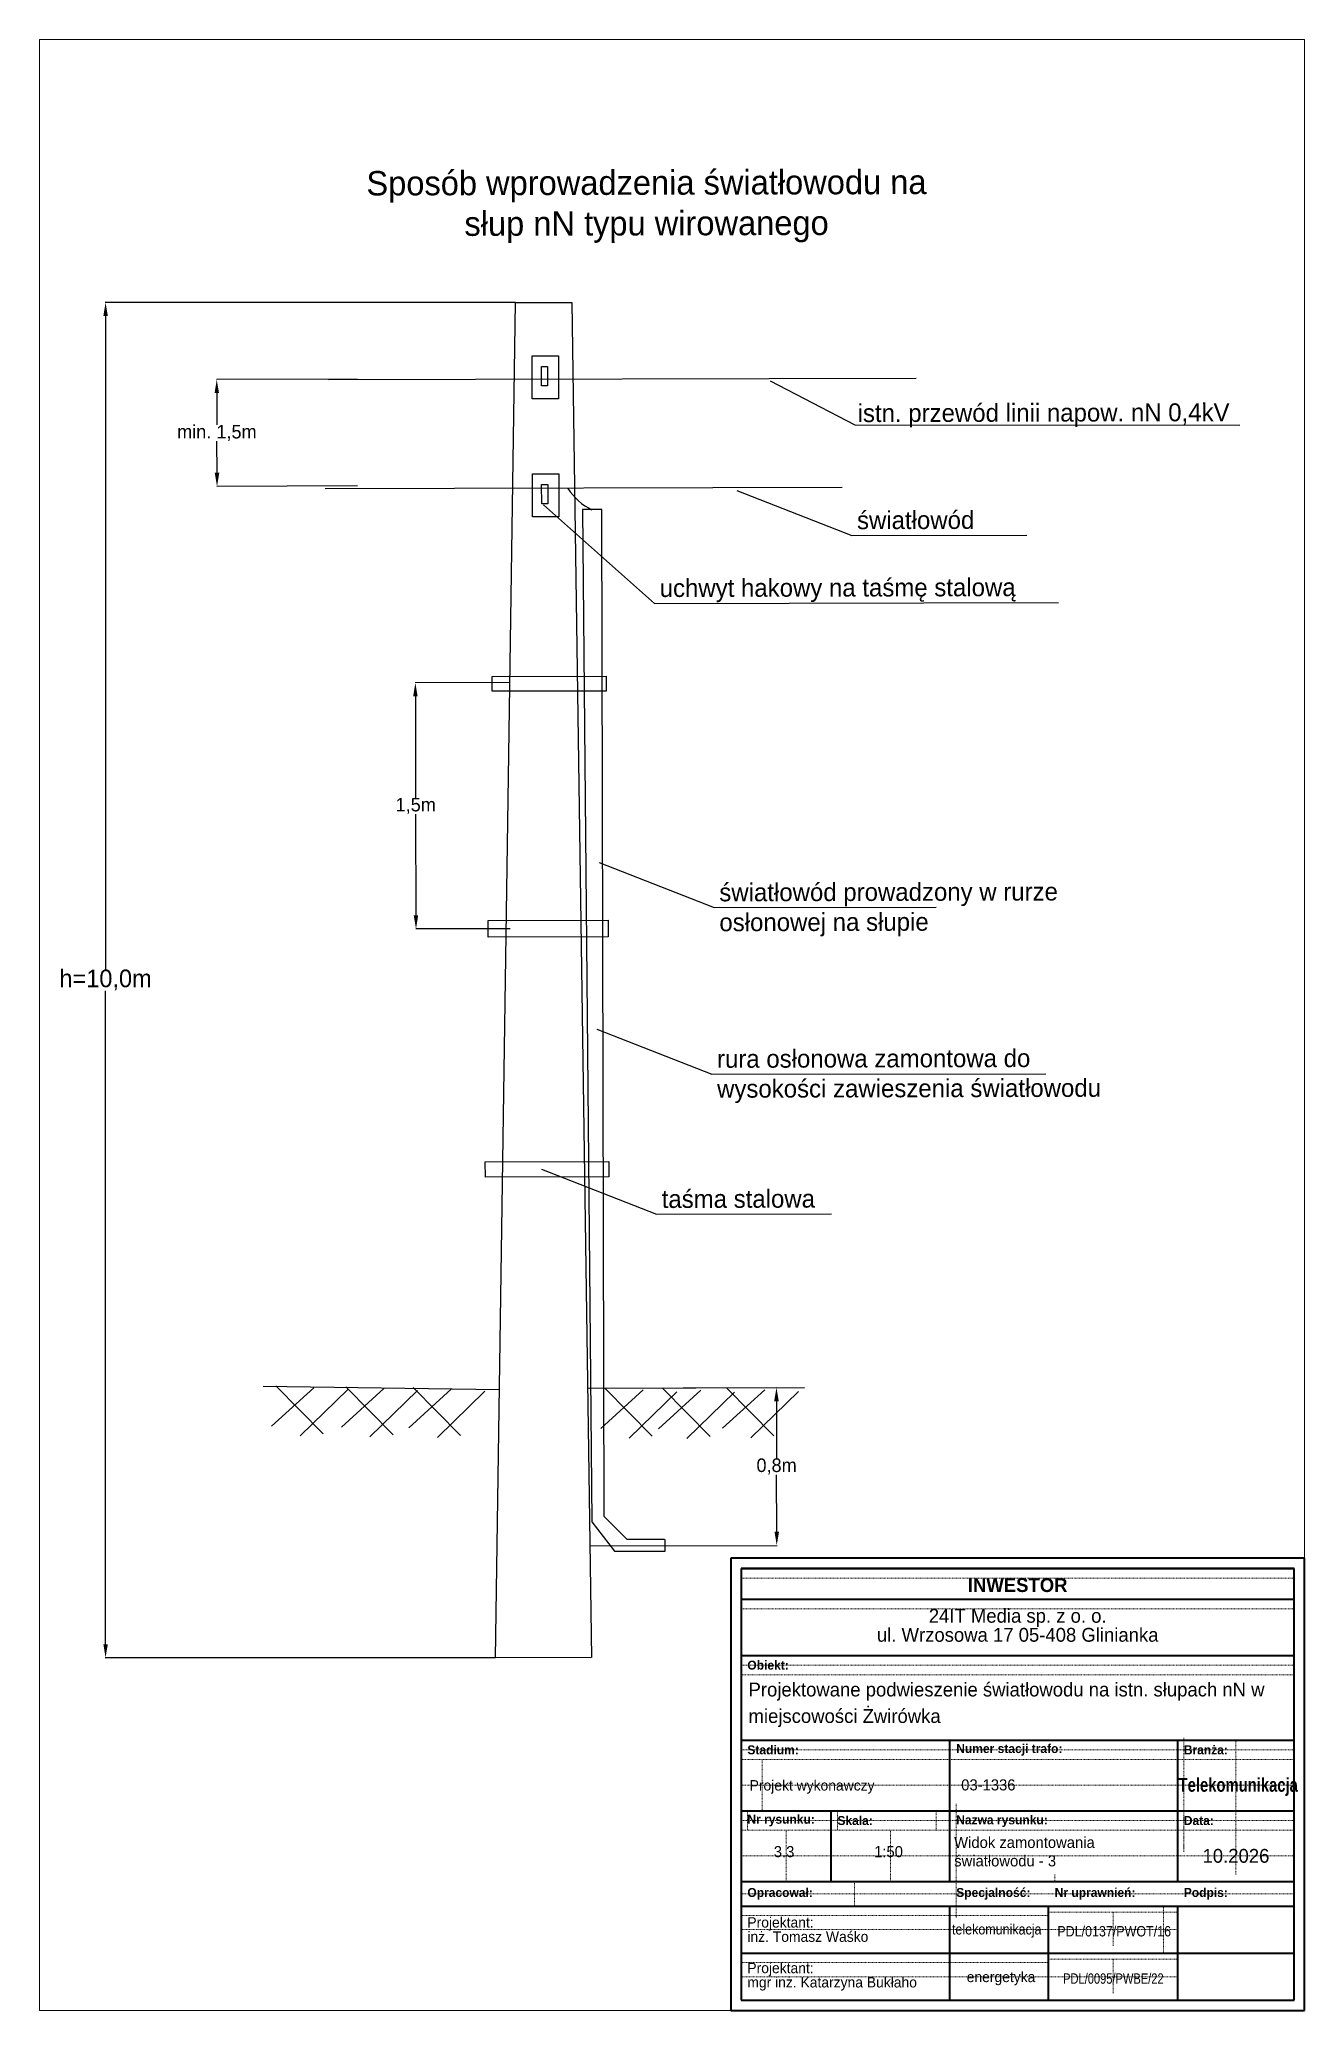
# Paper-space layout '3.3' of a CAD drawing. Header units: metres, sheet in millimetres. Extents: x 6 to 189, y 1 to 286.
# The model-space entities are those that its viewports show. They can reach past a viewport. Long polylines and large blocks are cut down to what shows.
import ezdxf

# ---------------------------------------------------------------- set-up
doc = ezdxf.new("R2010")
doc.units = ezdxf.units.M
doc.header["$MEASUREMENT"] = 0
doc.linetypes.add('4001', pattern=[0])
doc.linetypes.add('DGN Style 2', pattern=[0.005224, 0.003135, -0.00209])
doc.layers.get('0').update_dxf_attribs({"lineweight": 18})
doc.layers.add('@KonstrTabelki', color=253, linetype='DGN Style 2', lineweight=0, plot=False)
for name, color, linetype, lineweight in [('@Tabelka', 7, 'Continuous', 13), ('istn.', 5, '4001', 30), ('yabella', 7, 'Continuous', 25), ('światł', 1, 'Continuous', 30)]:
    doc.layers.add(name, color=color, linetype=linetype, lineweight=lineweight)
doc.styles.add('BardzoMale-PrawaGora', font='arial.ttf', dxfattribs={"height": 0.0025})
doc.styles.add('nowy ja', font='', dxfattribs={"height": 2})
doc.styles.get("Standard").update_dxf_attribs({"font": ''})
doc.styles.get('nowy ja').set_extended_font_data('Lato Light')
doc.styles.get('Standard').set_extended_font_data('Lato Light')
doc.dimstyles.get("Standard").update_dxf_attribs({"dimtxt": 13, "dimasz": 10, "dimexe": 0.18, "dimexo": 0.0625, "dimgap": 0.09, "dimtad": 0, "dimtih": 1, "dimtoh": 1, "dimdec": 4, "dimzin": 0, "dimdsep": 46, "dimtxsty": 'Standard', "dimcen": 0.09, "dimadec": 0, "dimazin": 0, "dimtfac": 1, "dimtdec": 4, "dimtofl": 0, "dimtmove": 0, "dimatfit": 3, "dimfxl": 1, "dimtolj": 1, "dimtzin": 0, "dimarcsym": 0})

# ---------------------------------------------------------------- blocks, each defined once
blk = doc.blocks.new('tabelka')
at = {"layer": '@KonstrTabelki', "lineweight": 0}
for p, q in [((-1.5, 62.52), (-81.5, 62.52)), ((-1.5, 58.08), (-81.5, 58.08)), ((-1.5, 49.94), (-81.5, 49.94)), ((-81.5, 48.55), (-1.5, 48.55)), ((-1.5, 37.69), (-81.5, 37.69)), ((-17.47, 39.44), (-17.47, 22.94)), ((-9.93, 19.68), (-9.93, 39.08)), ((-81.5, 36.3), (-1.5, 36.3)), ((-78.46, 36.3), (-78.46, 28.86)), ((-81.5, 32.58), (-1.5, 32.58)), ((-80.6, 28.86), (-80.6, 26.08)), ((-67.58, 28.86), (-67.58, 26.08)), ((-53.27, 26.08), (-53.27, 28.86)), ((-50.39, 29.9), (-50.39, 18.64)), ((-17.47, 28.86), (-17.47, 22.94)), ((-9.93, 19.68), (-9.93, 28.86)), ((-1.5, 27.47), (-81.5, 27.47)), ((-81.5, 26.08), (-1.5, 26.08)), ((-74.99, 18.64), (-74.99, 26.08)), ((-59.88, 18.64), (-59.88, 26.08)), ((-1.5, 27.47), (-18.36, 27.47)), ((-1.5, 22.36), (-81.5, 22.36)), ((-1.5, 22.36), (-18.36, 22.36)), ((-65.11, 18.64), (-65.11, 15.11)), ((-50.39, 18.64), (-50.39, 13.41)), ((-36.15, 19.68), (-36.15, 18.64)), ((-81.5, 16.88), (-1.5, 16.88)), ((-20.43, 15.11), (-20.43, 8.31)), ((-37.05, 13.77), (-81.5, 13.77)), ((-37.05, 11.71), (-81.5, 11.71)), ((-37.05, 14.25), (-18.36, 14.25)), ((-18.36, 11.71), (-37.05, 11.71)), ((-27.71, 14.25), (-27.71, 9.31)), ((-37.05, 6.97), (-81.5, 6.97)), ((-37.05, 7.44), (-18.36, 7.44)), ((-27.71, 7.44), (-27.71, 2.5)), ((-37.05, 4.9), (-81.5, 4.9)), ((-18.36, 4.9), (-37.05, 4.9))]:
    blk.add_line(p, q, dxfattribs=at)
at = {"layer": '@KonstrTabelki'}
for points in [[(-51.29, 28.86), (-51.29, 39.08)], [(-51.29, 18.64), (-51.29, 28.86)]]:
    blk.add_lwpolyline(points, dxfattribs=at)
at = {"layer": '@Tabelka', "lineweight": 40}
for p, q in [((0, 65.41), (-83, 65.41)), ((-83, 65.41), (-83, 0)), ((-81.5, 63.91), (-1.5, 63.91)), ((-1.5, 63.91), (-81.5, 63.91)), ((-81.5, 63.91), (-81.5, 1.5)), ((-1.5, 1.5), (-1.5, 63.91)), ((0, 0), (0, 65.41)), ((-81.5, 59.47), (-1.5, 59.47)), ((-81.5, 51.33), (-1.5, 51.33)), ((-81.5, 39.08), (-1.5, 39.08)), ((-81.5, 39.08), (-18.36, 39.08)), ((-51.29, 28.86), (-51.29, 39.08)), ((-18.36, 39.08), (-18.36, 28.86)), ((-51.29, 28.86), (-51.29, 35.67)), ((-81.5, 28.86), (-18.36, 28.86)), ((-68.48, 18.64), (-68.48, 28.86)), ((-51.29, 18.64), (-51.29, 28.86)), ((-18.36, 28.86), (-1.5, 28.86)), ((-18.36, 28.86), (-18.36, 18.64)), ((-51.29, 18.64), (-51.29, 25.45)), ((-18.36, 25.45), (-18.36, 18.64)), ((-81.5, 18.64), (-1.5, 18.64)), ((-81.5, 18.64), (-1.5, 18.64)), ((-81.5, 15.11), (-1.5, 15.11)), ((-51.29, 1.5), (-51.29, 15.11)), ((-37.05, 1.5), (-37.05, 15.11)), ((-18.36, 15.11), (-18.36, 1.5)), ((-81.5, 8.31), (-1.5, 8.31)), ((-81.5, 8.31), (-1.5, 8.31)), ((-81.5, 1.5), (-1.5, 1.5)), ((-83, 0), (0, 0))]:
    blk.add_line(p, q, dxfattribs=at)
at = {"color": 18, "true_color": 0x000000, "insert": (-80.43, 47.42), "char_height": 2, "width": 76.9558, "attachment_point": 1, "line_spacing_factor": 0.825, "style": 'BardzoMale-PrawaGora'}
blk.add_mtext('\\pxsm1.15,ql;{\\fLato Light|b0|i0|c238|p34;\\C256;Projektowane podwieszenie światłowodu na istn. słupach nN w miejscowości Żwirówka}', dxfattribs=at)
at = {"color": 1, "insert": (-49.67, 32.62, 1), "char_height": 1.6, "width": 26.3577, "attachment_point": 4}
blk.add_mtext('{\\C18;\\c0;03-1336}', dxfattribs=at)
at = {"layer": '@Tabelka'}
for s, insert, char_height, attachment_point, line_spacing_factor in [('{\\fLato Light|b1|i0|c238|p34;INWESTOR}', (-41.5, 62.52), 2, 2, 0.825), ('24IT Media sp. z o. o.\\Pul. Wrzosowa 17 05-408 Glinianka', (-41.5, 58.08), 2, 2, 0.825), ('{\\fLato Light|b1|i0|c238|p34;Obiekt:}', (-80.6, 49.94), 1.3, 4, 0.946154), ('{\\fLato Light|b1|i0|c238|p34;Branża:}', (-17.47, 37.69), 1.3, 4, 0.946154), ('Projekt wykonawczy', (-80.27, 32.34), 1.5, 4, 0.825), ('{\\fLato Light|b1|i0|c238|p34;\\W0.8;Telekomunikacja}', (-9.6, 32.34), 2, 5, 0.76875), ('{\\fLato Light|b1|i0|c238|p34;Nr rysunku:}', (-80.6, 27.47), 1.3, 4, 0.946154), ('{\\fLato Light|b1|i0|c238|p34;Skala:}', (-67.58, 27.47), 1.3, 4, 0.946154), ('{\\fLato Light|b1|i0|c238|p34;Nazwa rysunku:}', (-50.39, 27.38), 1.3, 4, 0.946154), ('{\\fLato Light|b1|i0|c238|p34;Data:}', (-17.47, 27.47), 1.3, 4, 0.946154), ('10.2026', (-9.93, 22.36), 2, 5, 0.825), ('{\\fLato Light|b1|i0|c238|p34;Opracował:}', (-80.6, 16.88), 1.3, 4, 0.946154), ('{\\fLato Light|b1|i0|c238|p34;Specjalność:}', (-50.39, 16.88), 1.3, 4, 0.946154), ('{\\fLato Light|b1|i0|c238|p34;Nr uprawnień:}', (-36.15, 16.88), 1.3, 4, 0.946154), ('{\\fLato Light|b1|i0|c238|p34;Podpis:}', (-17.47, 16.88), 1.3, 4, 0.946154)]:
    blk.add_mtext(s, dxfattribs=dict(at, insert=insert, char_height=char_height, attachment_point=attachment_point, line_spacing_factor=line_spacing_factor))
for s, insert, char_height, width, attachment_point, line_spacing_factor in [('{\\fLato Light|b1|i0|c238|p34;Stadium:}', (-80.6, 37.69), 1.3, 8.6456, 4, 0.946154), ('{\\fLato Light|b1|i0|c238|p34;Numer stacji trafo:}', (-50.39, 37.69), 1.3, 16.1141, 4, 0.946154), ('Projektant:\\Pinż. Tomasz Waśko', (-80.6, 11.71), 1.5, 27.9275, 4, 0.825), ('{\\W0.9;telekomunikacja}', (-44.53, 11.53), 1.5, 22.915, 5, 0.825), ('{\\W0.9;PDL/0137/PWOT/16}', (-27.54, 11.46), 1.5, 22.915, 5, 0.825), ('Projektant:\\Pmgr inż. Katarzyna Bukłaho', (-80.6, 4.9), 1.5, 27.9275, 4, 0.825), ('energetyka', (-43.91, 4.64), 1.5, 22.915, 5, 0.825), ('{\\W0.8;PDL/0095/PWBE/22}', (-27.66, 4.62), 1.5, 22.915, 5, 0.825)]:
    blk.add_mtext(s, dxfattribs=dict(at, insert=insert, char_height=char_height, width=width, attachment_point=attachment_point, line_spacing_factor=line_spacing_factor))
blk = doc.blocks.new('*D2')
at = {"layer": 'Defpoints', "color": 0, "lineweight": 100, "transparency": 16777216}
for p in [(829534392.5, 575607827.2), (829534289, 575607748.1), (829534392.7, 575607748.4)]:
    blk.add_point(p, dxfattribs=at)
at = {"layer": 'yabella', "color": 0, "lineweight": -2, "transparency": 16777216}
for p, q in [((829534392.4, 575607827.2), (829534288.7, 575607826.9)), ((829534288.9, 575607816.9), (829534288.9, 575607793.6)), ((829534289, 575607758.1), (829534288.9, 575607781.5)), ((829534392.6, 575607748.4), (829534288.8, 575607748.1))]:
    blk.add_line(p, q, dxfattribs=at)
at = {"layer": 'yabella', "color": 0, "lineweight": 100, "transparency": 16777216}
for points in [[(829534290.5, 575607816.9), (829534287.2, 575607816.9), (829534288.8, 575607826.9)], [(829534290.7, 575607758.1), (829534287.3, 575607758.1), (829534289, 575607748.1)]]:
    blk.add_solid(points, dxfattribs=at)
at = {"layer": 'yabella', "color": 0, "transparency": 16777216, "insert": (829534288.9, 575607787.5), "char_height": 10, "attachment_point": 5}
blk.add_mtext('\\A1;min. 1,5m', dxfattribs=at)
blk = doc.blocks.new('*D3')
at = {"layer": 'Defpoints', "color": 0, "lineweight": 100, "transparency": 16777216}
for p in [(829534505, 575607603.3), (829534435.9, 575607421.5), (829534505.5, 575607421.6)]:
    blk.add_point(p, dxfattribs=at)
at = {"layer": 'yabella', "color": 0, "lineweight": -2, "transparency": 16777216}
for p, q in [((829534505, 575607603.3), (829534435.3, 575607603.1)), ((829534435.5, 575607593.1), (829534435.6, 575607518.3)), ((829534435.9, 575607431.5), (829534435.7, 575607506.3)), ((829534505.4, 575607421.6), (829534435.7, 575607421.5))]:
    blk.add_line(p, q, dxfattribs=at)
at = {"layer": 'yabella', "color": 0, "lineweight": 100, "transparency": 16777216}
for points in [[(829534437.1, 575607593.1), (829534433.8, 575607593.1), (829534435.4, 575607603.1)], [(829534437.5, 575607431.5), (829534434.2, 575607431.5), (829534435.9, 575607421.5)]]:
    blk.add_solid(points, dxfattribs=at)
at = {"layer": 'yabella', "color": 0, "transparency": 16777216, "insert": (829534435.7, 575607512.3), "char_height": 10, "attachment_point": 5}
blk.add_mtext('\\A1;1,5m', dxfattribs=at)
blk = doc.blocks.new('*D4')
at = {"layer": 'Defpoints', "color": 0, "lineweight": 100, "transparency": 16777216}
for p in [(829534564, 575607082.7), (829534564.3, 575606966.2), (829534702.2, 575606966.6)]:
    blk.add_point(p, dxfattribs=at)
at = {"layer": 'yabella', "color": 0, "lineweight": -2, "transparency": 16777216}
for p, q in [((829534564.1, 575607082.7), (829534702.1, 575607083)), ((829534702, 575607073), (829534702.1, 575607030.8)), ((829534702.2, 575606976.6), (829534702.1, 575607018.7)), ((829534564.3, 575606966.2), (829534702.4, 575606966.6))]:
    blk.add_line(p, q, dxfattribs=at)
at = {"layer": 'yabella', "color": 0, "lineweight": 100, "transparency": 16777216}
for points in [[(829534703.7, 575607073), (829534700.3, 575607073), (829534702, 575607083)], [(829534703.9, 575606976.6), (829534700.6, 575606976.6), (829534702.2, 575606966.6)]]:
    blk.add_solid(points, dxfattribs=at)
at = {"layer": 'yabella', "color": 0, "transparency": 16777216, "insert": (829534702.1, 575607024.8), "char_height": 10, "attachment_point": 5}
blk.add_mtext('\\A1;0,8m', dxfattribs=at)
blk = doc.blocks.new('*D9')
at = {"color": 0, "lineweight": -2, "transparency": 16777216}
for p, q in [((829534509.3, 575607883.8), (829534206.5, 575607883.8)), ((829534206.7, 575607873.8), (829534206.7, 575607391.7)), ((829534206.7, 575606893.7), (829534206.7, 575607375.8)), ((829534494.6, 575606883.7), (829534206.5, 575606883.7))]:
    blk.add_line(p, q, dxfattribs=at)
at = {"color": 0, "lineweight": 100, "transparency": 16777216}
for points in [[(829534205.1, 575607873.8), (829534208.4, 575607873.8), (829534206.7, 575607883.8)], [(829534205.1, 575606893.7), (829534208.4, 575606893.7), (829534206.7, 575606883.7)]]:
    blk.add_solid(points, dxfattribs=at)
at = {"layer": 'Defpoints', "color": 0, "lineweight": 100, "transparency": 16777216}
for p in [(829534509.3, 575607883.8), (829534206.7, 575606883.7), (829534494.7, 575606883.7)]:
    blk.add_point(p, dxfattribs=at)
at = {"color": 0, "transparency": 16777216, "insert": (829534206.7, 575607383.8), "char_height": 13, "attachment_point": 5}
blk.add_mtext('\\A1;h=10,0m', dxfattribs=at)

msp = doc.modelspace()

# ---------------------------------------------------------------- linework, layer by layer
at = {"layer": 'istn.'}
msp.add_lwpolyline([(829534371.31146, 575607826.94171), (829534805.08141, 575607828.00465)], dxfattribs=at)
at = {"layer": 'yabella'}
for points in [[(829534565.48978, 575606883.90811), (829534494.69821, 575606883.73464), (829534509.31692, 575607883.77046), (829534550.87108, 575607883.87229), (829534565.48978, 575606883.90811)], [(829534697.47294, 575607825.97976), (829534759.91471, 575607793.39704), (829535043.97365, 575607793.13903)], [(829534672.79393, 575607745.1086), (829534757.6391, 575607711.83019), (829534886.90357, 575607712.14695)], [(829534530.10916, 575607734.47745), (829534611.98695, 575607661.77671), (829534910.26722, 575607662.50764)], [(829534571.1542, 575607470.48734), (829534655.99937, 575607437.20893), (829534819.83627, 575607437.52569)], [(829534569.4557, 575607347.62537), (829534654.30086, 575607314.34696), (829534900.94193, 575607314.66372)], [(829534528.62232, 575607244.19651), (829534613.46749, 575607210.91811), (829534742.73196, 575607211.23487)], [(829534329.34032, 575607054.45185), (829534360.56723, 575607082.9534)], [(829534332.46796, 575607084.30581), (829534367.40802, 575607048.86012)], [(829534350.34068, 575607047.39707), (829534385.46572, 575607081.59316)], [(829534380.91033, 575607053.86759), (829534412.13724, 575607082.36914)], [(829534384.03798, 575607083.72155), (829534418.97803, 575607048.27587)], [(829534401.91069, 575607046.81281), (829534437.03573, 575607081.0089)], [(829534430.70208, 575607053.27898), (829534461.92899, 575607081.78053)], [(829534433.82972, 575607083.13293), (829534468.76978, 575607047.68725)], [(829534451.70244, 575607046.22419), (829534486.82748, 575607080.42028)], [(829534572.26771, 575607052.76988), (829534603.49462, 575607081.27143)], [(829534575.39536, 575607082.62383), (829534610.33541, 575607047.17815)], [(829534593.26807, 575607045.7151), (829534628.39311, 575607079.91118)], [(829534614.93155, 575607052.59402), (829534646.15846, 575607081.09557)], [(829534618.05919, 575607082.44797), (829534652.99924, 575607047.00229)], [(829534635.9319, 575607045.53924), (829534671.05694, 575607079.73532)], [(829534662.08482, 575607052.98997), (829534693.31173, 575607081.49153)], [(829534665.21246, 575607082.84393), (829534700.15252, 575607047.39825)], [(829534683.08518, 575607045.93519), (829534718.21022, 575607080.13128)]]:
    msp.add_lwpolyline(points, dxfattribs=at)
for points in [[(829534521.59581, 575607844.36496), (829534541.08159, 575607844.41271), (829534541.15942, 575607812.64976), (829534521.67365, 575607812.60201)], [(829534528.45218, 575607836.52635), (829534532.89629, 575607836.53724), (829534532.93144, 575607822.1927), (829534528.48733, 575607822.18181)], [(829534521.80912, 575607757.31777), (829534541.2949, 575607757.36552), (829534541.37273, 575607725.60257), (829534521.88695, 575607725.55482)], [(829534528.66549, 575607749.47917), (829534533.1096, 575607749.49006), (829534533.14475, 575607735.14551), (829534528.70064, 575607735.13462)]]:
    msp.add_lwpolyline(points, close=True, dxfattribs=at)
at = {"layer": 'yabella', "color": 1, "lineweight": 30}
msp.add_lwpolyline([(829534619.43135, 575606970.91583), (829534591.87567, 575606970.8483), (829534574.89827, 575606988.013), (829534573.07769, 575607730.96156), (829534558.80027, 575607730.92657), (829534565.73122, 575606983.8607), (829534582.33044, 575606962.23608), (829534619.80985, 575606962.32792), (829534619.7888, 575606970.9167)], dxfattribs=at)
for points in [[(829534489.16674, 575607427.69383), (829534577.70793, 575607427.9108), (829534577.73777, 575607415.73431), (829534489.19657, 575607415.51734)], [(829534487.07488, 575607249.60685), (829534578.24772, 575607249.83027), (829534578.27553, 575607238.47979), (829534487.10269, 575607238.25637)]]:
    msp.add_lwpolyline(points, close=True, dxfattribs=at)
at = {"layer": 'yabella', "color": 5}
for points in [[(829534322.9719, 575607084.20962), (829534497.59148, 575607081.657)], [(829534562.58496, 575607082.60715), (829534722.61882, 575607082.99931)]]:
    msp.add_lwpolyline(points, dxfattribs=at)
at = {"layer": 'światł'}
msp.add_lwpolyline([(829534368.93413, 575607746.56365), (829534750.57444, 575607747.49885)], dxfattribs=at)
msp.add_lwpolyline([(829534492.03617, 575607607.88195), (829534576.2601, 575607608.08834), (829534576.2871, 575607597.06934), (829534492.06317, 575607596.86295)], close=True, dxfattribs=at)
msp.add_arc((829534583.61577, 575607768.87812), 41.95159, 212.07667392, 244.90351903, dxfattribs=at)

# ---------------------------------------------------------------- texts
at = {"rotation": 0.14040187}
for s, insert, char_height, width, attachment_point in [('Sposób wprowadzenia światłowodu na słup nN typu wirowanego', (829534606.07628, 575607954.5596), 18, 435.5174272, 5), ('istn. przewód linii napow. nN 0,4kV', (829534761.89166, 575607808.76514), 13.2410499, 300.2556746, 1), ('światłowód ', (829534761.43327, 575607729.73721), 13.2410499, 300.2556746, 1), ('uchwyt hakowy na taśmę stalową', (829534615.78113, 575607679.68373), 13.2410499, 300.2556746, 1), ('światłowód prowadzony w rurze osłonowej na słupie', (829534659.79354, 575607455.11595), 13.2410499, 300.2556746, 1), ('rura osłonowa zamontowa do wysokości zawieszenia światłowodu', (829534658.09504, 575607332.25398), 13.2410499, 300.2556746, 1), ('taśma stalowa', (829534617.26166, 575607228.82512), 13.2410499, 138.7424313, 1)]:
    msp.add_mtext(s, dxfattribs=dict(at, insert=insert, char_height=char_height, width=width, attachment_point=attachment_point))

# ---------------------------------------------------------------- dimensions: what is measured, and where the dimension line sits
dim = msp.add_linear_dim(base=(829534206.7293, 575606883.73464), p1=(829534509.31692, 575607883.77046), p2=(829534494.69821, 575606883.73464), angle=90, text='h=10,0m', dimstyle='Standard')
dim.commit()
dim.dimension.update_dxf_attribs({"geometry": '*D9', "text_midpoint": (829534206.7293, 575607383.75255)})
at = {"layer": 'yabella'}
for p1, p2, distance, text, picture, middle in [((829534392.47395, 575607827.16517), (829534392.66696, 575607748.39936), -103.64323, 'min. 1,5m', '*D2', (829534288.92753, 575607787.52829)), ((829534505.02447, 575607603.31596), (829534505.46969, 575607421.62967), -69.58823, '1,5m', '*D3', (829534435.65906, 575607512.30229)), ((829534563.99327, 575607082.66641), (829534564.27859, 575606966.23139), 137.96775, '0,8m', '*D4', (829534702.10326, 575607024.78699))]:
    dim = msp.add_aligned_dim(p1=p1, p2=p2, distance=distance, text=text, dimstyle='Standard', override={"dimtxt": 10}, dxfattribs=at)
    dim.commit()
    dim.dimension.update_dxf_attribs({"geometry": picture, "text_midpoint": middle})

psp = doc.layouts.new('3.3')

# ---------------------------------------------------------------- linework, layer by layer
psp.add_lwpolyline([(6, 286), (189, 286), (189, 1), (6, 1)], close=True)

# ---------------------------------------------------------------- block references
psp.add_blockref('tabelka', (189, 1))

# ---------------------------------------------------------------- texts
at = {"insert": (138.31, 23.97), "char_height": 1.6, "width": 31.6889, "attachment_point": 4, "style": 'nowy ja'}
psp.add_mtext('Widok zamontowania światłowodu - 3', dxfattribs=at)
at = {"char_height": 1.6, "width": 9.2791, "attachment_point": 5}
for s, insert in [('3.3', (113.71, 23.97)), ('1:50', (128.82, 23.97))]:
    psp.add_mtext(s, dxfattribs=dict(at, insert=insert))

# ---------------------------------------------------------------- viewports
at = {"layer": '0', "view_target_point": (829534633.77483, 575607350.61091)}
psp.add_viewport(center=(97.5, 143.5), size=(183, 284.997), view_center_point=(-8.89244, 0), view_height=1454.598288, dxfattribs=at)

doc.saveas('drawing.dxf')
